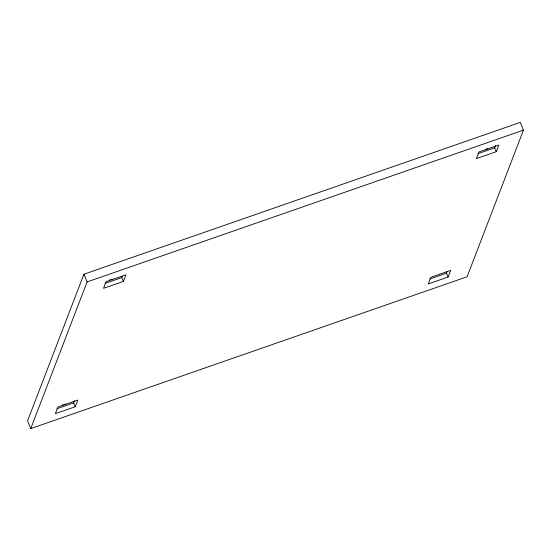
<?xml version="1.0" encoding="UTF-8"?>
<svg xmlns="http://www.w3.org/2000/svg" width="551" height="551" viewBox="0 0 551 551"><rect width="100%" height="100%" fill="white"/><g stroke="black" fill="none" stroke-linecap="round" stroke-linejoin="round"><path stroke-width="0.83" d="M83.904 274.226L27.55 420.881L30.746 428.595L467.096 276.774L523.45 130.119L520.254 122.405L83.904 274.226L87.092 281.94L30.746 428.595M75.212 406.769L77.774 400.102L57.938 407.003L55.382 413.67L75.212 406.769L73.614 402.912L74.468 400.694M123.369 281.444L125.931 274.784L106.095 281.678L103.533 288.345L123.369 281.444L121.771 277.594L122.343 276.106M448.101 277.029L450.663 270.362L430.827 277.263L428.265 283.93L448.101 277.029L446.503 273.172L447.075 271.691M496.251 151.711L498.813 145.044L478.977 151.945L476.422 158.612L496.251 151.711L494.653 147.854L495.507 145.629M87.092 281.94L523.45 130.119M105.11 283.386L121.771 277.594M477.993 153.646L494.653 147.854M56.953 408.711L73.614 402.912M429.842 278.971L446.503 273.172M487.711 148.481A4.739 1.171 -22.5 0 1 485.459 149.438M65.562 404.055A4.739 1.171 -22.5 0 1 64.419 404.496M63.31 404.84A4.739 1.171 -22.5 0 1 62.311 405.061M112.569 279.178A4.739 1.171 -22.5 0 1 111.46 279.515M110.462 279.736A4.739 1.171 -22.5 0 1 109.649 279.818"/></g></svg>
